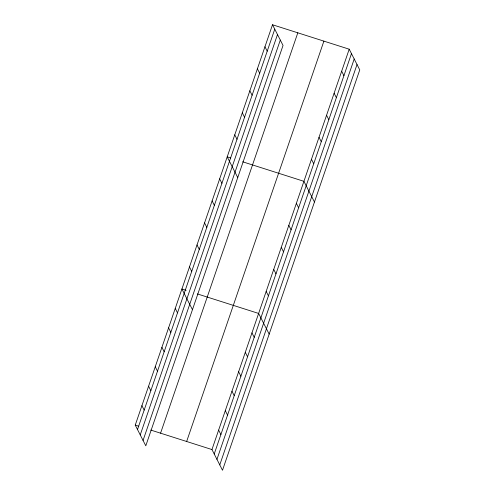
<?xml version="1.0" encoding="UTF-8"?>
<svg xmlns="http://www.w3.org/2000/svg" width="495" height="495" viewBox="0 0 495 495"><rect width="100%" height="100%" fill="white"/><g stroke="black" fill="none" stroke-linecap="round" stroke-linejoin="round"><path stroke-width="0.74" d="M272.498 24.75L283.041 45.441L145.79 445.803L135.246 425.112L272.498 24.75L349.21 49.197L359.754 69.888L222.503 470.25L211.959 449.559L150.721 430.044M137.505 429.542L274.756 29.186M140.24 434.907L277.491 34.551M143.055 440.439L280.306 40.076M160.566 433.181L297.811 32.819M186.646 441.49L323.897 41.128M211.959 449.559L349.21 49.197M214.224 453.995L351.469 53.633M216.952 459.36L354.203 58.998M219.768 464.885L357.019 64.523M230.72 157.992L227.205 156.872L237.749 177.556M242.674 161.797L303.918 181.319L314.461 202.01M186.132 290.336L181.912 288.987L192.456 309.678M197.381 293.919L258.625 313.44L269.169 334.125M135.246 425.112L138.767 426.232M341.661 71.218L343.92 75.655M334.113 93.239L336.371 97.67M326.564 115.261L328.822 119.691M319.015 137.276L321.274 141.712M264.949 46.771L267.207 51.202M311.466 159.297L313.725 163.734M257.4 68.793L259.658 73.223M249.851 90.808L252.11 95.244M296.369 203.34L298.627 207.77M242.303 112.829L244.561 117.266M288.82 225.361L291.079 229.791M234.754 134.85L237.012 139.281M281.271 247.376L283.53 251.813M273.723 269.398L275.981 273.834M219.656 178.887L221.915 183.323M266.174 291.419L268.432 295.849M212.108 200.908L214.366 205.345M204.559 222.929L206.817 227.36M251.961 332.881L254.22 337.318M197.01 244.951L199.268 249.381M245.291 352.329L247.549 356.765M189.461 266.966L191.72 271.402M238.627 371.776L240.886 376.212M231.963 391.223L234.222 395.654M175.249 308.435L177.507 312.871M225.293 410.671L227.552 415.101M168.578 327.882L170.837 332.312M218.629 430.112L220.888 434.548M161.915 347.329L164.173 351.759M155.251 366.77L157.509 371.207M148.58 386.218L150.839 390.654M141.917 405.665L144.175 410.101"/></g></svg>
